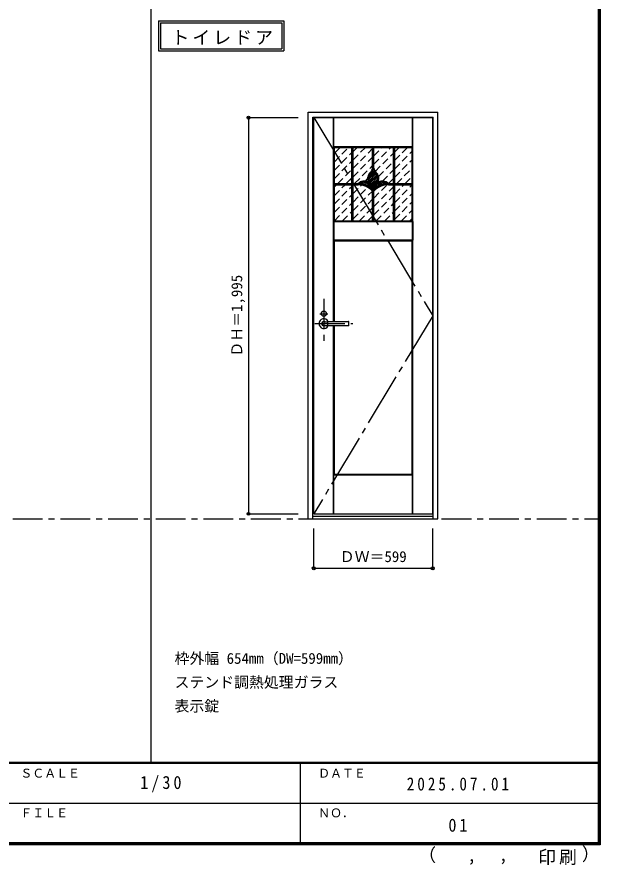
# Model space of a CAD drawing. Units: millimetres, scale not verified. Extents: x -6000 to 5700, y -4307 to 4260.
# Drawn here: x 2763 to 5700, y -4307 to -36 of the extents above; entities that cross this region are included whole.
import ezdxf
from ezdxf.enums import TextEntityAlignment as Align

# ---------------------------------------------------------------- set-up
doc = ezdxf.new("R2010")
doc.units = ezdxf.units.MM
doc.header["$LTSCALE"] = 30
doc.header["$PDMODE"] = 32
doc.header["$PDSIZE"] = 15
for name, pattern in [('CHAIN1', [8, 5, -1, 1, -1]), ('CHAIN2', [12, 9, -1, 1, -1]), ('DASHED1', [1.8, 1.2, -0.6])]:
    doc.linetypes.add(name, pattern=pattern)
for name, color, linetype in [('0-1_通り芯', 4, 'CHAIN1'), ('0-2_扉', 3, 'Continuous'), ('0-3_仕上げ', 4, 'Continuous'), ('0-4_枠', 3, 'Continuous'), ('0-5_レバー', 3, 'Continuous'), ('0-7', 7, 'CHAIN2'), ('0-A_文字', 7, 'Continuous'), ('0-B_寸法', 7, 'Continuous'), ('0-C_ハッチ', 4, 'DASHED1'), ('F-1_枠', 6, 'Continuous'), ('F-A_文字', 7, 'Continuous')]:
    doc.layers.add(name, color=color, linetype=linetype)
doc.styles.add('ＭＳ ゴシック', font='')
doc.styles.get('ＭＳ ゴシック').set_extended_font_data('MS Gothic')

msp = doc.modelspace()

# ---------------------------------------------------------------- linework, layer by layer
at = {"layer": '0-1_通り芯'}
for p, q in [((4309, -1456), (4309, -1666)), ((4289, -1530), (4329, -1530)), ((4264, -1580), (4454, -1580))]:
    msp.add_line(p, q, dxfattribs=at)
at = {"layer": '0-1_通り芯', "color": 7}
msp.add_line((-3258.4, -2562.5), (5690, -2562.5), dxfattribs=at)
at = {"layer": '0-2_扉'}
for p, q in [((4258, -542.5), (4857, -542.5)), ((4258, -2537.5), (4258, -542.5)), ((4857, -2537.5), (4857, -542.5)), ((4258, -2537.5), (4857, -2537.5))]:
    msp.add_line(p, q, dxfattribs=at)
at = {"layer": '0-3_仕上げ', "color": 7}
for p, q in [((4357.5, -1568.5), (4357.5, -542.5)), ((4358.5, -689.5), (4358.5, -542.5)), ((4359.5, -688.5), (4359.5, -542.5)), ((4755.5, -688.5), (4755.5, -542.5)), ((4756.5, -689.5), (4756.5, -542.5)), ((4757.5, -2537.5), (4757.5, -542.5)), ((4359.5, -688.5), (4755.5, -688.5)), ((4753.5, -692.5), (4756.5, -689.5)), ((4755.5, -688.5), (4756.5, -689.5)), ((4358.5, -1065.5), (4361.5, -1062.5)), ((4358.5, -1065.5), (4359.5, -1066.5)), ((4358.5, -1065.5), (4358.5, -1159.5)), ((4756.5, -1065.5), (4756.5, -1159.5)), ((4753.5, -1162.5), (4756.5, -1159.5)), ((4755.5, -1158.5), (4756.5, -1159.5)), ((4357.5, -2537.5), (4357.5, -1591.5)), ((4358.5, -2340.5), (4361.5, -2337.5)), ((4358.5, -2340.5), (4359.5, -2341.5)), ((4358.5, -2537.5), (4358.5, -2340.5)), ((4359.5, -2341.5), (4755.5, -2341.5)), ((4359.5, -2537.5), (4359.5, -2341.5)), ((4755.5, -2537.5), (4755.5, -2341.5)), ((4756.5, -2537.5), (4756.5, -2340.5))]:
    msp.add_line(p, q, dxfattribs=at)
at = {"layer": '0-3_仕上げ', "color": 3}
for p, q in [((4361.5, -1062.5), (4361.5, -692.5)), ((4361.5, -692.5), (4753.5, -692.5)), ((4449.5, -1062.5), (4449.5, -692.5)), ((4455.5, -1062.5), (4455.5, -692.5)), ((4554.5, -797.18), (4554.5, -692.5)), ((4560.5, -797.18), (4560.5, -692.5)), ((4659.5, -1062.5), (4659.5, -692.5)), ((4665.5, -1062.5), (4665.5, -692.5)), ((4753.5, -1062.5), (4753.5, -692.5)), ((4361.5, -874.5), (4480.32, -874.5)), ((4361.5, -880.5), (4481.5, -880.5)), ((4633.49, -880.5), (4753.5, -880.5)), ((4634.68, -874.5), (4753.5, -874.5)), ((4554.5, -1062.5), (4554.5, -913.62)), ((4560.5, -1062.5), (4560.5, -913.62)), ((4359.5, -1158.5), (4359.5, -1066.5)), ((4359.5, -1066.5), (4755.5, -1066.5)), ((4361.5, -1062.5), (4753.5, -1062.5)), ((4755.5, -1158.5), (4755.5, -1066.5)), ((4359.5, -1158.5), (4755.5, -1158.5)), ((4361.5, -1162.5), (4753.5, -1162.5)), ((4361.5, -1568.5), (4361.5, -1162.5)), ((4361.5, -2337.5), (4361.5, -1591.5))]:
    msp.add_line(p, q, dxfattribs=at)
at = {"layer": '0-3_仕上げ', "color": 3, "linetype": 'CHAIN1'}
for p, q in [((4452.5, -1062.5), (4452.5, -692.5)), ((4557.5, -797.18), (4557.5, -692.5)), ((4662.5, -1062.5), (4662.5, -692.5)), ((4361.5, -877.5), (4481.5, -877.5)), ((4633.5, -877.5), (4753.5, -877.5)), ((4557.5, -1062.5), (4557.5, -907.61))]:
    msp.add_line(p, q, dxfattribs=at)
at = {"layer": '0-3_仕上げ', "color": 7}
for points in [[(4359.5, -688.5), (4358.5, -689.5), (4361.5, -692.5)], [(4753.5, -1062.5), (4756.5, -1065.5), (4755.5, -1066.5)], [(4359.5, -1158.5), (4358.5, -1159.5), (4361.5, -1162.5)], [(4753.5, -2337.5), (4756.5, -2340.5), (4755.5, -2341.5)]]:
    msp.add_lwpolyline(points, dxfattribs=at)
at = {"layer": '0-3_仕上げ', "color": 3}
msp.add_lwpolyline([(4361.5, -2337.5), (4753.5, -2337.5), (4753.5, -1162.5)], dxfattribs=at)
for centre, radius, start, end in [((4522.76, -792.94), 32, 311.16277, 353.05604), ((4522.76, -792.94), 38, 311.16277, 336.10603), ((4592.24, -792.94), 38, 203.89397, 228.83723), ((4592.24, -792.94), 32, 186.94396, 228.83723), ((4572.12, -849.41), 43, 131.16277, 203.35991), ((4572.12, -849.41), 37, 131.16277, 225.52075), ((4542.88, -849.41), 37, 314.47925, 48.83723), ((4542.88, -849.41), 43, 336.64009, 48.83723), ((4512.57, -910.06), 48, 65.27067, 132.2051), ((4481.51, -977.5), 97, 41.19177, 90.00377), ((4512.57, -910.06), 42, 7.55844, 122.98693), ((4481.51, -977.5), 103, 45.10773, 85.43764), ((4512.57, -910.06), 48, 20.5908, 45.52075), ((4602.43, -910.06), 48, 134.47925, 159.4092), ((4633.49, -977.5), 97, 90, 138.80823), ((4602.43, -910.06), 42, 57.01307, 172.44156), ((4633.49, -977.5), 103, 94.56236, 134.89227), ((4602.43, -910.06), 48, 47.7949, 114.72933)]:
    msp.add_arc(centre, radius, start, end, dxfattribs=at)
at = {"layer": '0-3_仕上げ', "color": 3, "linetype": 'CHAIN1'}
for centre, radius, start, end in [((4522.76, -792.94), 35, 311.16277, 353.05604), ((4592.24, -792.94), 35, 186.94396, 228.83723), ((4572.12, -849.41), 40, 131.16277, 225.52075), ((4542.88, -849.41), 40, 314.47925, 48.83723), ((4512.57, -910.06), 45, 3.11365, 133.65902), ((4481.51, -977.5), 100, 40.5416, 90.00377), ((4602.43, -910.06), 45, 46.34098, 176.88635), ((4633.49, -977.5), 100, 89.99623, 139.4584)]:
    msp.add_arc(centre, radius, start, end, dxfattribs=at)
at = {"layer": '0-4_枠'}
for p, q in [((4229, -515.5), (4883, -515.5)), ((4229, -2562.5), (4229, -515.5)), ((4253, -539.5), (4859, -539.5)), ((4253, -2562.5), (4253, -539.5)), ((4859, -2562.5), (4859, -539.5)), ((4883, -2562.5), (4883, -515.5)), ((4229, -2562.5), (4883, -2562.5)), ((4253, -2550.5), (4859, -2550.5))]:
    msp.add_line(p, q, dxfattribs=at)
at = {"layer": '0-5_レバー'}
for p, q in [((4309, -1570.5), (4328, -1570.5)), ((4328, -1569.5), (4329, -1568.5)), ((4328, -1590.5), (4328, -1569.5)), ((4329, -1568.5), (4433, -1568.5)), ((4434, -1569.5), (4433, -1568.5)), ((4434, -1590.5), (4434, -1569.5)), ((4309, -1589.5), (4328, -1589.5)), ((4328, -1590.5), (4329, -1591.5)), ((4433, -1591.5), (4329, -1591.5)), ((4434, -1590.5), (4433, -1591.5))]:
    msp.add_line(p, q, dxfattribs=at)
at = {"layer": '0-5_レバー', "color": 4}
for p, q in [((4329, -1591.5), (4329, -1568.5)), ((4433, -1568.5), (4433, -1591.5))]:
    msp.add_line(p, q, dxfattribs=at)
msp.add_circle((4309, -1530), 13, dxfattribs=at)
for radius, start, end in [(24.55, 27.93255, 332.06745), (11, 59.72736, 300.27264)]:
    msp.add_arc((4309, -1580), radius, start, end, dxfattribs=at)
at = {"layer": '0-5_レバー'}
msp.add_arc((4309, -1580), 9.5, 90, 270, dxfattribs=at)
at = {"layer": '0-7'}
for p, q in [((4258, -542.5), (4857, -1540)), ((4857, -1540), (4258, -2537.5))]:
    msp.add_line(p, q, dxfattribs=at)
at = {"layer": '0-A_文字'}
for p, q in [((3476.4, -55.5), (3476.4, -205.5)), ((3486.4, -65.5), (3486.4, -195.5)), ((3486.4, -65.5), (4097.43, -65.5)), ((4097.43, -65.5), (4097.43, -195.5)), ((3476.4, -205.5), (4107.43, -205.5)), ((3486.4, -195.5), (4097.43, -195.5))]:
    msp.add_line(p, q, dxfattribs=at)
msp.add_lwpolyline([(3476.4, -55.5), (4107.43, -55.5), (4107.43, -205.5)], dxfattribs=at)
at = {"layer": '0-B_寸法', "color": 4}
for p, q in [((3929, -542.5), (4179, -542.5)), ((3929, -542.5), (3929, -2537.5)), ((3929, -2537.5), (4179, -2537.5)), ((4258, -2812.5), (4258, -2612.5)), ((4857, -2812.5), (4857, -2612.5)), ((4258, -2812.5), (4857, -2812.5))]:
    msp.add_line(p, q, dxfattribs=at)
at = {"layer": '0-B_寸法'}
for p in [(3929, -542.5), (3929, -2537.5), (4258, -2812.5), (4857, -2812.5)]:
    msp.add_point(p, dxfattribs=at)
at = {"layer": '0-C_ハッチ'}
for p, q in [((4361.5, -764.51), (4433.51, -692.5)), ((4361.5, -722.09), (4391.09, -692.5)), ((4361.5, -806.94), (4449.5, -718.94)), ((4455.5, -755.37), (4518.37, -692.5)), ((4455.5, -712.94), (4475.94, -692.5)), ((4455.5, -797.79), (4554.5, -698.79)), ((4560.5, -777.64), (4645.65, -692.5)), ((4560.5, -735.22), (4603.22, -692.5)), ((4560.5, -692.79), (4560.79, -692.5)), ((4567.43, -813.15), (4659.5, -721.07)), ((4665.5, -757.5), (4730.5, -692.5)), ((4665.5, -715.07), (4688.07, -692.5)), ((4665.5, -799.92), (4753.5, -711.92)), ((4361.5, -849.37), (4449.5, -761.37)), ((4455.5, -840.22), (4554.5, -741.22)), ((4584.48, -838.52), (4659.5, -763.5)), ((4665.5, -842.35), (4753.5, -754.35)), ((4378.79, -874.5), (4449.5, -803.79)), ((4463.65, -874.5), (4554.5, -783.64)), ((4603.36, -862.06), (4659.5, -805.92)), ((4675.78, -874.5), (4753.5, -796.78)), ((4421.22, -874.5), (4449.5, -846.22)), ((4518.19, -862.39), (4529.17, -851.4)), ((4633.98, -873.87), (4659.5, -848.35)), ((4718.2, -874.5), (4753.5, -839.2)), ((4361.5, -934.22), (4415.22, -880.5)), ((4361.5, -891.79), (4372.79, -880.5)), ((4361.5, -976.64), (4449.5, -888.64)), ((4455.5, -882.64), (4457.65, -880.5)), ((4455.5, -925.07), (4498.56, -882.01)), ((4455.5, -967.5), (4529.69, -893.31)), ((4560.5, -947.35), (4627.14, -880.71)), ((4560.5, -989.78), (4659.5, -890.78)), ((4665.5, -927.2), (4712.2, -880.5)), ((4665.5, -884.78), (4669.78, -880.5)), ((4665.5, -969.63), (4753.5, -881.63)), ((4361.5, -1019.07), (4449.5, -931.07)), ((4455.5, -1009.92), (4553.23, -912.19)), ((4560.5, -1032.2), (4659.5, -933.2)), ((4665.5, -1012.06), (4753.5, -924.06)), ((4361.5, -1061.5), (4449.5, -973.5)), ((4455.5, -1052.35), (4554.5, -953.35)), ((4572.63, -1062.5), (4659.5, -975.63)), ((4665.5, -1054.48), (4753.5, -966.48)), ((4402.92, -1062.5), (4449.5, -1015.92)), ((4487.78, -1062.5), (4554.5, -995.78)), ((4615.06, -1062.5), (4659.5, -1018.06)), ((4699.91, -1062.5), (4753.5, -1008.91)), ((4445.35, -1062.5), (4449.5, -1058.35)), ((4530.2, -1062.5), (4554.5, -1038.2)), ((4657.48, -1062.5), (4659.5, -1060.48)), ((4742.34, -1062.5), (4753.5, -1051.34))]:
    msp.add_line(p, q, dxfattribs=at)
at = {"layer": '0-C_ハッチ', "color": 3, "linetype": 'Continuous'}
for p, q in [((4566.95, -821.3), (4535.29, -852.96)), ((4562.8, -816.97), (4535.48, -844.29)), ((4571.17, -825.57), (4536.69, -860.05)), ((4574.7, -830.53), (4539.11, -866.12)), ((4559.34, -811.95), (4539.7, -831.59)), ((4577.46, -836.25), (4542.34, -871.37)), ((4579.3, -842.89), (4546.29, -875.9)), ((4579.85, -850.83), (4550.3, -880.38)), ((4577.94, -861.22), (4553.76, -885.41))]:
    msp.add_line(p, q, dxfattribs=at)
at = {"layer": '0-C_ハッチ', "color": 2, "linetype": 'Continuous'}
for p, q in [((4495.72, -871.58), (4500.39, -876.25)), ((4502.03, -869.4), (4511.63, -879)), ((4509.3, -868.18), (4525.47, -884.35)), ((4518.01, -868.41), (4552.02, -902.42)), ((4529.87, -871.79), (4550.84, -892.75)), ((4562.71, -896.43), (4565.98, -899.71)), ((4565.26, -890.5), (4570.65, -895.89)), ((4568.52, -885.28), (4575.57, -892.33)), ((4572.41, -880.68), (4580.76, -889.03)), ((4576.91, -876.7), (4586.21, -885.99)), ((4582.04, -873.34), (4591.95, -883.25)), ((4587.85, -870.67), (4598, -880.81)), ((4594.49, -868.81), (4604.37, -878.7)), ((4602.21, -868.06), (4611.12, -876.96)), ((4611.74, -869.1), (4618.27, -875.63))]:
    msp.add_line(p, q, dxfattribs=at)
at = {"layer": 'F-1_枠'}
for p, q in [((3436.4, 4175), (3436.4, -3790)), ((5690, 4175), (5690, -4205)), ((5695, 4175), (5695, -4205)), ((5700, 4175), (5700, -4205)), ((5700, -3790), (-6000, -3790)), ((5700, -3795), (-6000, -3795)), ((4190, -3795), (4190, -4195)), ((-150, -3995), (5690, -3995.01)), ((5700, -4195), (-6000, -4195)), ((5700, -4200), (-6000, -4200)), ((5700, -4205), (-6000, -4205))]:
    msp.add_line(p, q, dxfattribs=at)

# ---------------------------------------------------------------- texts
at = {"layer": '0-A_文字', "style": 'ＭＳ ゴシック'}
for s, p in [('枠外幅 654mm（DW=599mm）', (3556.4, -3310)), ('ステンド調熱処理ガラス', (3556.4, -3430)), ('表示錠', (3556.4, -3550))]:
    msp.add_text(s, height=54.99, dxfattribs=at).set_placement(p, align=Align.BOTTOM_LEFT)
at = {"layer": '0-A_文字', "insert": (3541.06, -175.5), "char_height": 65.98, "attachment_point": 7, "style": 'ＭＳ ゴシック'}
msp.add_mtext('\\T1.17;トイレドア', dxfattribs=at)
at = {"layer": '0-B_寸法', "style": 'ＭＳ ゴシック'}
msp.add_text('ＤＨ＝1,995', height=54.99, rotation=90, dxfattribs=at).set_placement((3914, -1746.25), align=Align.BOTTOM_LEFT)
msp.add_text('ＤＷ＝599', height=54.99, dxfattribs=at).set_placement((4388.75, -2797.5), align=Align.BOTTOM_LEFT)
at = {"layer": 'F-A_文字', "style": 'ＭＳ ゴシック'}
for s, height, p in [('ＳＣＡＬＥ', 43.99, (2780, -3880)), ('ＤＡＴＥ', 43.99, (4280, -3880)), ('ＦＩＬＥ', 43.99, (2780, -4080)), ('ＮＯ．', 43.99, (4280, -4080)), ('（', 65.98, (4784.03, -4308.31)), ('）', 65.98, (5608.4, -4304.13)), (',', 65.98, (5031.28, -4308.31)), (',', 65.98, (5190.2, -4305.53))]:
    msp.add_text(s, height=height, dxfattribs=at).set_placement(p, align=Align.BOTTOM_LEFT)
at = {"layer": 'F-A_文字', "char_height": 65.98, "attachment_point": 7, "style": 'ＭＳ ゴシック'}
for s, insert in [('\\T1.38;\\W0.9;1/30', (3383.75, -3940)), ('\\T1.39;\\W0.85;2025.07.01', (4726.25, -3932.5)), ('\\T1.36;\\W0.9;01', (4936.25, -4140)), ('\\T1.17;印刷', (5388.15, -4306.92))]:
    msp.add_mtext(s, dxfattribs=dict(at, insert=insert))

doc.saveas('drawing.dxf')
